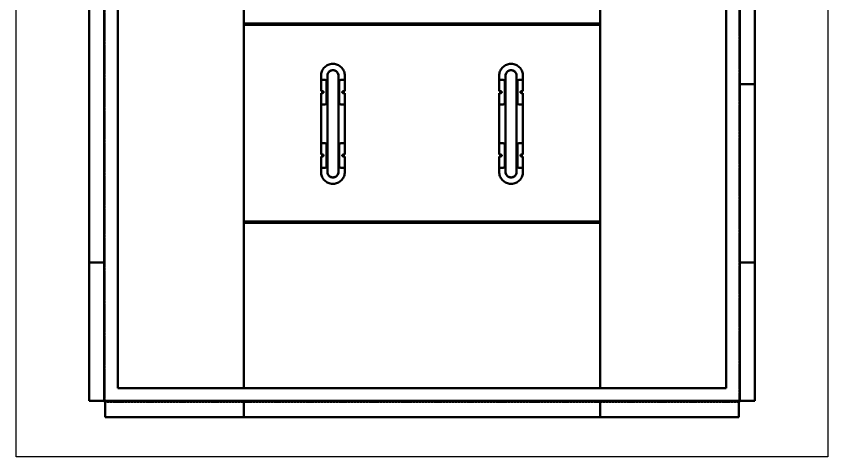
# Model space of a CAD drawing. Header units: millimetres. Extents: x -2854 to 202754, y -48725 to 27067.
# Drawn here: x 174804 to 176854, y -43034 to -41921 of the extents above; entities that cross this region are included whole.
import ezdxf

# ---------------------------------------------------------------- set-up
doc = ezdxf.new("R2010")
doc.units = ezdxf.units.MM
doc.linetypes.add('AM_ISO02W050', pattern=[7.5, 6, -1.5])
doc.layers.add('AM_0', color=7, linetype='Continuous', lineweight=50)
doc.layers.add('LDCar-AM_3', color=6, linetype='AM_ISO02W050', lineweight=25)
doc.layers.add('AM_VIEWS', color=1, linetype='Continuous', lineweight=25, plot=False)

# ---------------------------------------------------------------- blocks, each defined once
blk = doc.blocks.new('LD_20260610085845_00000395')
at = {"layer": 'LDCar-AM_3'}
for p, q in [((-450, 765.5), (-471.5, 765.5)), ((-471.5, 765.5), (-471.5, 762.5)), ((-471.5, 762.5), (-453, 762.5)), ((-453, 762.5), (-453, 703)), ((451.5, 766.5), (-451.5, 766.5)), ((-451.5, 766.5), (-451.5, 701.5)), ((-450, 700), (-450, 765.5)), ((471.5, 765.5), (450, 765.5)), ((450, 765.5), (450, 700)), ((451.5, 701.5), (451.5, 766.5)), ((453, 762.5), (471.5, 762.5)), ((453, 703), (453, 762.5)), ((471.5, 762.5), (471.5, 765.5)), ((-800, 703), (-803, 703)), ((-803, 703), (-803, -703)), ((-451.5, 701.5), (-801.5, 701.5)), ((-801.5, 701.5), (-801.5, -701.5)), ((-800, -700), (-800, 703)), ((-800, 703), (-800, 700)), ((-453, 703), (-800, 703)), ((-800, 700), (-450, 700)), ((450, 700), (800, 700)), ((801.5, 701.5), (451.5, 701.5)), ((803, 703), (453, 703)), ((800, 700), (800, -700)), ((801.5, -701.5), (801.5, 701.5)), ((803, -703), (803, 703)), ((-803, -703), (803, -703)), ((-801.5, -701.5), (801.5, -701.5)), ((800, -700), (-800, -700))]:
    blk.add_line(p, q, dxfattribs=at)
blk = doc.blocks.new('LD_20260610085845_00000398')
at = {"layer": 'AM_0'}
for p, q in [((32, -25), (32, -1368)), ((350, -25), (32, -25)), ((350, -1368), (350, -25)), ((350, -25), (350, -446.5)), ((1250, -25), (350, -25)), ((1250, -25), (1250, -1368)), ((1568, -25), (1250, -25)), ((1250, -446.5), (1250, -25)), ((1568, -1368), (1568, -25)), ((350, -446.5), (1250, -446.5)), ((350, -946.5), (350, -1368)), ((1250, -946.5), (350, -946.5)), ((1250, -1368), (1250, -946.5)), ((32, -1368), (350, -1368)), ((350, -1368), (1250, -1368)), ((1250, -1368), (1568, -1368))]:
    blk.add_line(p, q, dxfattribs=at)
blk = doc.blocks.new('LD_20260610085845_0000039A')
at = {"layer": 'AM_0'}
for p, q in [((-450, 250), (-450, -250)), ((450, 250), (-450, 250)), ((450, -250), (450, 250)), ((-450, -250), (450, -250))]:
    blk.add_line(p, q, dxfattribs=at)
blk = doc.blocks.new('LD_20260610085845_0000039B')
at = {"layer": 'AM_0'}
for p, q in [((-18.7, 145), (-20.7, 143.2)), ((-16.5, 146.5), (-18.7, 145)), ((-14.2, 147.9), (-16.5, 146.5)), ((-11.8, 149.1), (-14.2, 147.9)), ((-9.3, 150), (-11.8, 149.1)), ((-6.7, 150.7), (-9.3, 150)), ((-4, 151.2), (-6.7, 150.7)), ((-1.3, 151.5), (-4, 151.2)), ((1.3, 151.5), (-1.3, 151.5)), ((4, 151.2), (1.3, 151.5)), ((6.7, 150.7), (4, 151.2)), ((9.3, 150), (6.7, 150.7)), ((11.8, 149.1), (9.3, 150)), ((14.2, 147.9), (11.8, 149.1)), ((16.5, 146.5), (14.2, 147.9)), ((18.7, 145), (16.5, 146.5)), ((20.7, 143.2), (18.7, 145)), ((-29.9, 124.2), (-30, 121.5)), ((-29.5, 126.9), (-29.9, 124.2)), ((-28.9, 129.5), (-29.5, 126.9)), ((-28.1, 132), (-28.9, 129.5)), ((-27, 134.5), (-28.1, 132)), ((-25.8, 136.9), (-27, 134.5)), ((-24.3, 139.1), (-25.8, 136.9)), ((-22.6, 141.2), (-24.3, 139.1)), ((-20.7, 143.2), (-22.6, 141.2)), ((-13.9, 123), (-14, 121.5)), ((-13.9, 123), (-13.7, 124.5)), ((-13.3, 126), (-13.7, 124.5)), ((-13.7, 123), (-13.5, 124.5)), ((-13.5, 124.5), (-13.1, 125.9)), ((-13.3, 126), (-12.7, 127.4)), ((-13.1, 125.9), (-12.5, 127.3)), ((-12, 128.7), (-12.7, 127.4)), ((-12.5, 127.3), (-11.8, 128.6)), ((-12, 128.7), (-11.1, 130)), ((-11.8, 128.6), (-11, 129.9)), ((-10.2, 131.1), (-11.1, 130)), ((-11, 129.9), (-10, 131)), ((-10.2, 131.1), (-9.1, 132.2)), ((-10.2, 131.1), (-10.1, 131.1)), ((-10.1, 131.1), (-10.1, 131.1)), ((-10.1, 131.1), (-10.1, 131)), ((-10.1, 131), (-10, 131)), ((-10, 131), (-8.9, 132)), ((-7.9, 133.1), (-9.1, 132.2)), ((-8.9, 132), (-7.8, 132.9)), ((-7.9, 133.1), (-6.6, 133.9)), ((-7.8, 132.9), (-6.5, 133.7)), ((-5.2, 134.5), (-6.6, 133.9)), ((-6.5, 133.7), (-5.1, 134.3)), ((-3.7, 135), (-5.2, 134.5)), ((-5.1, 134.3), (-3.7, 134.8)), ((-3.7, 135), (-2.3, 135.3)), ((-2.2, 135.1), (-3.7, 134.8)), ((-0.8, 135.5), (-2.3, 135.3)), ((-0.7, 135.3), (-2.2, 135.1)), ((0.8, 135.5), (-0.8, 135.5)), ((0.7, 135.3), (-0.7, 135.3)), ((2.2, 135.1), (0.7, 135.3)), ((0.8, 135.5), (2.3, 135.3)), ((3.7, 134.8), (2.2, 135.1)), ((3.7, 135), (2.3, 135.3)), ((3.7, 135), (5.2, 134.5)), ((5.1, 134.3), (3.7, 134.8)), ((6.5, 133.7), (5.1, 134.3)), ((6.6, 133.9), (5.2, 134.5)), ((7.8, 132.9), (6.5, 133.7)), ((6.6, 133.9), (7.9, 133.1)), ((8.9, 132), (7.8, 132.9)), ((9.1, 132.2), (7.9, 133.1)), ((10, 131), (8.9, 132)), ((9.1, 132.2), (10.2, 131.1)), ((11, 129.9), (10, 131)), ((10, 131), (10.1, 131)), ((10.2, 131.1), (10.1, 131.1)), ((10.1, 131.1), (10.1, 131.1)), ((10.1, 131), (10.1, 131.1)), ((11.1, 130), (10.2, 131.1)), ((11.8, 128.6), (11, 129.9)), ((11.1, 130), (12, 128.7)), ((12.5, 127.3), (11.8, 128.6)), ((12.7, 127.4), (12, 128.7)), ((13.1, 125.9), (12.5, 127.3)), ((12.7, 127.4), (13.3, 126)), ((13.5, 124.5), (13.1, 125.9)), ((13.7, 124.5), (13.3, 126)), ((13.7, 123), (13.5, 124.5)), ((13.7, 124.5), (13.9, 123)), ((14, 121.5), (13.9, 123)), ((22.6, 141.2), (20.7, 143.2)), ((24.3, 139.1), (22.6, 141.2)), ((25.8, 136.9), (24.3, 139.1)), ((27, 134.5), (25.8, 136.9)), ((28.1, 132), (27, 134.5)), ((28.9, 129.5), (28.1, 132)), ((29.5, 126.9), (28.9, 129.5)), ((29.9, 124.2), (29.5, 126.9)), ((30, 121.5), (29.9, 124.2)), ((-30, 121.5), (-30, 113)), ((-30, 113), (-30, 112.6)), ((-30, 112.6), (-30, 82.8)), ((-30, 112.6), (-29.9, 112.3)), ((-29.9, 112.3), (-29.7, 112)), ((-29.7, 112), (-29.5, 111.7)), ((-29.5, 111.7), (-29.3, 111.5)), ((-29.3, 111.5), (-29, 111.3)), ((-29, 111.3), (-28.7, 111.1)), ((-28.7, 111.1), (-28.4, 111)), ((-28.4, 111), (-28, 111)), ((-28, 111), (-20, 111)), ((-20, 111), (-19.4, 111)), ((-19.4, 111), (-18.9, 110.8)), ((-18.9, 110.8), (-18.3, 110.6)), ((-18.3, 110.6), (-17.8, 110.4)), ((-17.8, 110.4), (-17.4, 110)), ((-17.4, 110), (-17, 109.6)), ((-17, 109.6), (-16.6, 109.2)), ((-16.6, 109.2), (-16.4, 108.7)), ((-16.4, 108.7), (-16.2, 108.1)), ((-16.2, 108.1), (-16, 107.6)), ((-16, 107.6), (-16, 107)), ((-16, 107), (-16, 53)), ((-14, 121.5), (-14, -121.5)), ((-13.8, 121.5), (-13.7, 123)), ((-13.8, 121.5), (-13.8, -121.5)), ((13.8, 121.5), (13.7, 123)), ((13.8, 121.5), (13.8, -121.5)), ((14, -121.5), (14, 121.5)), ((16, 107.6), (16.2, 108.1)), ((16, 107), (16, 107.6)), ((16, 53), (16, 107)), ((16.2, 108.1), (16.4, 108.7)), ((16.4, 108.7), (16.6, 109.2)), ((16.6, 109.2), (17, 109.6)), ((17, 109.6), (17.4, 110)), ((17.4, 110), (17.8, 110.4)), ((17.8, 110.4), (18.3, 110.6)), ((18.3, 110.6), (18.9, 110.8)), ((18.9, 110.8), (19.4, 111)), ((19.4, 111), (20, 111)), ((20, 111), (28, 111)), ((28, 111), (28.4, 111)), ((28.4, 111), (28.7, 111.1)), ((28.7, 111.1), (29, 111.3)), ((29, 111.3), (29.3, 111.5)), ((29.3, 111.5), (29.5, 111.7)), ((29.5, 111.7), (29.7, 112)), ((29.7, 112), (29.9, 112.3)), ((29.9, 112.3), (30, 112.6)), ((30, 113), (30, 121.5)), ((30, 112.6), (30, 113)), ((30, 82.8), (30, 112.6)), ((-30, 82.8), (-29.9, 82.7)), ((-29.9, 82.7), (-29.9, 82.6)), ((-29.9, 82.6), (-29.8, 82.5)), ((-29.8, 82.5), (-29.8, 82.4)), ((-29.8, 82.4), (-29.7, 82.4)), ((-29.7, 82.4), (-29.6, 82.3)), ((-29.6, 82.3), (-29.4, 82.3)), ((-29.4, 82.3), (-26, 82.3)), ((-26, 82.3), (-25.8, 82.3)), ((-25.8, 82.3), (-25.6, 82.3)), ((-25.6, 82.3), (-25.4, 82.2)), ((-25.4, 82.2), (-25.2, 82.2)), ((-25.2, 82.2), (-25, 82.1)), ((-25, 82.1), (-24.9, 82)), ((-24.9, 82), (-24.7, 81.9)), ((24.7, 81.9), (24.9, 82)), ((24.9, 82), (25, 82.1)), ((25, 82.1), (25.2, 82.2)), ((25.2, 82.2), (25.4, 82.2)), ((25.4, 82.2), (25.6, 82.3)), ((25.6, 82.3), (25.8, 82.3)), ((25.8, 82.3), (26, 82.3)), ((26, 82.3), (29.4, 82.3)), ((29.4, 82.3), (29.6, 82.3)), ((29.6, 82.3), (29.7, 82.4)), ((29.7, 82.4), (29.8, 82.4)), ((29.8, 82.5), (29.9, 82.6)), ((29.8, 82.4), (29.8, 82.5)), ((29.9, 82.7), (30, 82.8)), ((29.9, 82.6), (29.9, 82.7)), ((-29.9, 77.3), (-30, 77.2)), ((-30, 77.2), (-30, 47.4)), ((-29.8, 77.5), (-29.9, 77.4)), ((-29.9, 77.4), (-29.9, 77.3)), ((-29.8, 77.6), (-29.8, 77.5)), ((-29.7, 77.6), (-29.8, 77.6)), ((-29.6, 77.7), (-29.7, 77.6)), ((-29.4, 77.7), (-29.6, 77.7)), ((-26, 77.7), (-29.4, 77.7)), ((-25.8, 77.7), (-26, 77.7)), ((-25.6, 77.7), (-25.8, 77.7)), ((-25.4, 77.8), (-25.6, 77.7)), ((-25.2, 77.8), (-25.4, 77.8)), ((-25, 77.9), (-25.2, 77.8)), ((-24.9, 78), (-25, 77.9)), ((-24.7, 78.1), (-24.9, 78)), ((-24.7, 81.9), (-24.5, 81.8)), ((-24.5, 78.2), (-24.7, 78.1)), ((-24.5, 81.8), (-24.4, 81.7)), ((-24.4, 78.3), (-24.5, 78.2)), ((-24.4, 81.7), (-24.3, 81.6)), ((-24.3, 78.4), (-24.4, 78.3)), ((-24.3, 81.6), (-24.1, 81.4)), ((-24.1, 78.6), (-24.3, 78.4)), ((-24.1, 81.4), (-24, 81.3)), ((-24, 78.7), (-24.1, 78.6)), ((-24, 81.3), (-23.9, 81.1)), ((-23.9, 78.9), (-24, 78.7)), ((-23.9, 81.1), (-23.8, 80.9)), ((-23.8, 79.1), (-23.9, 78.9)), ((-23.8, 80.9), (-23.8, 80.7)), ((-23.8, 80.7), (-23.7, 80.6)), ((-23.7, 79.4), (-23.8, 79.3)), ((-23.8, 79.3), (-23.8, 79.1)), ((-23.7, 80.6), (-23.7, 80.4)), ((-23.7, 80.4), (-23.7, 80.2)), ((-23.7, 80.2), (-23.7, 80)), ((-23.7, 80), (-23.7, 79.8)), ((-23.7, 79.8), (-23.7, 79.6)), ((-23.7, 79.6), (-23.7, 79.4)), ((23.7, 80.6), (23.8, 80.7)), ((23.7, 80.4), (23.7, 80.6)), ((23.7, 80.2), (23.7, 80.4)), ((23.7, 80), (23.7, 80.2)), ((23.7, 79.8), (23.7, 80)), ((23.7, 79.6), (23.7, 79.8)), ((23.7, 79.4), (23.7, 79.6)), ((23.8, 79.3), (23.7, 79.4)), ((23.8, 80.9), (23.9, 81.1)), ((23.8, 80.7), (23.8, 80.9)), ((23.8, 79.1), (23.8, 79.3)), ((23.9, 78.9), (23.8, 79.1)), ((23.9, 81.1), (24, 81.3)), ((24, 78.7), (23.9, 78.9)), ((24, 81.3), (24.1, 81.4)), ((24.1, 78.6), (24, 78.7)), ((24.1, 81.4), (24.3, 81.6)), ((24.3, 78.4), (24.1, 78.6)), ((24.3, 81.6), (24.4, 81.7)), ((24.4, 78.3), (24.3, 78.4)), ((24.4, 81.7), (24.5, 81.8)), ((24.5, 78.2), (24.4, 78.3)), ((24.5, 81.8), (24.7, 81.9)), ((24.7, 78.1), (24.5, 78.2)), ((24.9, 78), (24.7, 78.1)), ((25, 77.9), (24.9, 78)), ((25.2, 77.8), (25, 77.9)), ((25.4, 77.8), (25.2, 77.8)), ((25.6, 77.7), (25.4, 77.8)), ((25.8, 77.7), (25.6, 77.7)), ((26, 77.7), (25.8, 77.7)), ((29.4, 77.7), (26, 77.7)), ((29.6, 77.7), (29.4, 77.7)), ((29.7, 77.6), (29.6, 77.7)), ((29.8, 77.6), (29.7, 77.6)), ((29.8, 77.5), (29.8, 77.6)), ((29.9, 77.4), (29.8, 77.5)), ((29.9, 77.3), (29.9, 77.4)), ((30, 77.2), (29.9, 77.3)), ((30, 47.4), (30, 77.2)), ((-29.9, 47.7), (-30, 47.4)), ((-30, 47.4), (-30, 47)), ((-30, 47), (-30, -47)), ((-29.7, 48), (-29.9, 47.7)), ((-29.5, 48.3), (-29.7, 48)), ((-29.3, 48.5), (-29.5, 48.3)), ((-29, 48.7), (-29.3, 48.5)), ((-28.7, 48.9), (-29, 48.7)), ((-28.4, 49), (-28.7, 48.9)), ((-28, 49), (-28.4, 49)), ((-20, 49), (-28, 49)), ((-19.4, 49), (-20, 49)), ((-18.9, 49.2), (-19.4, 49)), ((-18.3, 49.4), (-18.9, 49.2)), ((-17.8, 49.6), (-18.3, 49.4)), ((-17.4, 50), (-17.8, 49.6)), ((-17, 50.4), (-17.4, 50)), ((-16.6, 50.8), (-17, 50.4)), ((-16.4, 51.3), (-16.6, 50.8)), ((-16.2, 51.9), (-16.4, 51.3)), ((-16, 52.4), (-16.2, 51.9)), ((-16, 53), (-16, 52.4)), ((16, 52.4), (16, 53)), ((16.2, 51.9), (16, 52.4)), ((16.4, 51.3), (16.2, 51.9)), ((16.6, 50.8), (16.4, 51.3)), ((17, 50.4), (16.6, 50.8)), ((17.4, 50), (17, 50.4)), ((17.8, 49.6), (17.4, 50)), ((18.3, 49.4), (17.8, 49.6)), ((18.9, 49.2), (18.3, 49.4)), ((19.4, 49), (18.9, 49.2)), ((20, 49), (19.4, 49)), ((28, 49), (20, 49)), ((28.4, 49), (28, 49)), ((28.7, 48.9), (28.4, 49)), ((29, 48.7), (28.7, 48.9)), ((29.3, 48.5), (29, 48.7)), ((29.5, 48.3), (29.3, 48.5)), ((29.7, 48), (29.5, 48.3)), ((29.9, 47.7), (29.7, 48)), ((30, 47.4), (29.9, 47.7)), ((30, 47), (30, 47.4)), ((30, -47), (30, 47)), ((-30, -47), (-30, -47.4)), ((-30, -47.4), (-30, -77.2)), ((-30, -47.4), (-29.9, -47.7)), ((-29.9, -47.7), (-29.7, -48)), ((-29.7, -48), (-29.5, -48.3)), ((-29.5, -48.3), (-29.3, -48.5)), ((-29.3, -48.5), (-29, -48.7)), ((-29, -48.7), (-28.7, -48.9)), ((-28.7, -48.9), (-28.4, -49)), ((-28.4, -49), (-28, -49)), ((-28, -49), (-20, -49)), ((-20, -49), (-19.4, -49)), ((-19.4, -49), (-18.9, -49.2)), ((-18.9, -49.2), (-18.3, -49.4)), ((-18.3, -49.4), (-17.8, -49.6)), ((-17.8, -49.6), (-17.4, -50)), ((-17.4, -50), (-17, -50.4)), ((-17, -50.4), (-16.6, -50.8)), ((-16.6, -50.8), (-16.4, -51.3)), ((-16.4, -51.3), (-16.2, -51.9)), ((-16.2, -51.9), (-16, -52.4)), ((-16, -52.4), (-16, -53)), ((-16, -53), (-16, -107)), ((16, -52.4), (16.2, -51.9)), ((16, -53), (16, -52.4)), ((16, -107), (16, -53)), ((16.2, -51.9), (16.4, -51.3)), ((16.4, -51.3), (16.6, -50.8)), ((16.6, -50.8), (17, -50.4)), ((17, -50.4), (17.4, -50)), ((17.4, -50), (17.8, -49.6)), ((17.8, -49.6), (18.3, -49.4)), ((18.3, -49.4), (18.9, -49.2)), ((18.9, -49.2), (19.4, -49)), ((19.4, -49), (20, -49)), ((20, -49), (28, -49)), ((28, -49), (28.4, -49)), ((28.4, -49), (28.7, -48.9)), ((28.7, -48.9), (29, -48.7)), ((29, -48.7), (29.3, -48.5)), ((29.3, -48.5), (29.5, -48.3)), ((29.5, -48.3), (29.7, -48)), ((29.7, -48), (29.9, -47.7)), ((29.9, -47.7), (30, -47.4)), ((30, -47.4), (30, -47)), ((30, -77.2), (30, -47.4)), ((-30, -77.2), (-29.9, -77.3)), ((-29.9, -77.3), (-29.9, -77.4)), ((-29.9, -77.4), (-29.8, -77.5)), ((-29.8, -77.5), (-29.8, -77.6)), ((-29.8, -77.6), (-29.7, -77.6)), ((-29.7, -77.6), (-29.6, -77.7)), ((-29.6, -77.7), (-29.4, -77.7)), ((-29.4, -77.7), (-26, -77.7)), ((-26, -77.7), (-25.8, -77.7)), ((-25.8, -77.7), (-25.6, -77.7)), ((-25.6, -77.7), (-25.4, -77.8)), ((-25.4, -77.8), (-25.2, -77.8)), ((-25.2, -77.8), (-25, -77.9)), ((-25, -77.9), (-24.9, -78)), ((-24.9, -78), (-24.7, -78.1)), ((-24.7, -81.9), (-24.9, -82)), ((-24.7, -78.1), (-24.5, -78.2)), ((-24.5, -81.8), (-24.7, -81.9)), ((-24.5, -78.2), (-24.4, -78.3)), ((-24.4, -81.7), (-24.5, -81.8)), ((-24.4, -78.3), (-24.3, -78.4)), ((-24.3, -81.6), (-24.4, -81.7)), ((-24.3, -78.4), (-24.1, -78.6)), ((-24.1, -81.4), (-24.3, -81.6)), ((-24.1, -78.6), (-24, -78.7)), ((-24, -81.3), (-24.1, -81.4)), ((-24, -78.7), (-23.9, -78.9)), ((-23.9, -81.1), (-24, -81.3)), ((-23.9, -78.9), (-23.8, -79.1)), ((-23.8, -80.9), (-23.9, -81.1)), ((-23.8, -79.1), (-23.8, -79.3)), ((-23.8, -79.3), (-23.7, -79.4)), ((-23.7, -80.6), (-23.8, -80.7)), ((-23.8, -80.7), (-23.8, -80.9)), ((-23.7, -79.4), (-23.7, -79.6)), ((-23.7, -79.6), (-23.7, -79.8)), ((-23.7, -79.8), (-23.7, -80)), ((-23.7, -80), (-23.7, -80.2)), ((-23.7, -80.2), (-23.7, -80.4)), ((-23.7, -80.4), (-23.7, -80.6)), ((23.7, -79.4), (23.8, -79.3)), ((23.7, -79.6), (23.7, -79.4)), ((23.7, -79.8), (23.7, -79.6)), ((23.7, -80), (23.7, -79.8)), ((23.7, -80.2), (23.7, -80)), ((23.7, -80.4), (23.7, -80.2)), ((23.7, -80.6), (23.7, -80.4)), ((23.8, -80.7), (23.7, -80.6)), ((23.8, -79.1), (23.9, -78.9)), ((23.8, -79.3), (23.8, -79.1)), ((23.8, -80.9), (23.8, -80.7)), ((23.9, -81.1), (23.8, -80.9)), ((23.9, -78.9), (24, -78.7)), ((24, -81.3), (23.9, -81.1)), ((24, -78.7), (24.1, -78.6)), ((24.1, -81.4), (24, -81.3)), ((24.1, -78.6), (24.3, -78.4)), ((24.3, -81.6), (24.1, -81.4)), ((24.3, -78.4), (24.4, -78.3)), ((24.4, -81.7), (24.3, -81.6)), ((24.4, -78.3), (24.5, -78.2)), ((24.5, -81.8), (24.4, -81.7)), ((24.5, -78.2), (24.7, -78.1)), ((24.7, -81.9), (24.5, -81.8)), ((24.7, -78.1), (24.9, -78)), ((24.9, -82), (24.7, -81.9)), ((24.9, -78), (25, -77.9)), ((25, -77.9), (25.2, -77.8)), ((25.2, -77.8), (25.4, -77.8)), ((25.4, -77.8), (25.6, -77.7)), ((25.6, -77.7), (25.8, -77.7)), ((25.8, -77.7), (26, -77.7)), ((26, -77.7), (29.4, -77.7)), ((29.4, -77.7), (29.6, -77.7)), ((29.6, -77.7), (29.7, -77.6)), ((29.7, -77.6), (29.8, -77.6)), ((29.8, -77.5), (29.9, -77.4)), ((29.8, -77.6), (29.8, -77.5)), ((29.9, -77.3), (30, -77.2)), ((29.9, -77.4), (29.9, -77.3)), ((-29.9, -82.7), (-30, -82.8)), ((-30, -82.8), (-30, -112.6)), ((-29.8, -82.5), (-29.9, -82.6)), ((-29.9, -82.6), (-29.9, -82.7)), ((-29.8, -82.4), (-29.8, -82.5)), ((-29.7, -82.4), (-29.8, -82.4)), ((-29.6, -82.3), (-29.7, -82.4)), ((-29.4, -82.3), (-29.6, -82.3)), ((-26, -82.3), (-29.4, -82.3)), ((-25.8, -82.3), (-26, -82.3)), ((-25.6, -82.3), (-25.8, -82.3)), ((-25.4, -82.2), (-25.6, -82.3)), ((-25.2, -82.2), (-25.4, -82.2)), ((-25, -82.1), (-25.2, -82.2)), ((-24.9, -82), (-25, -82.1)), ((25, -82.1), (24.9, -82)), ((25.2, -82.2), (25, -82.1)), ((25.4, -82.2), (25.2, -82.2)), ((25.6, -82.3), (25.4, -82.2)), ((25.8, -82.3), (25.6, -82.3)), ((26, -82.3), (25.8, -82.3)), ((29.4, -82.3), (26, -82.3)), ((29.6, -82.3), (29.4, -82.3)), ((29.7, -82.4), (29.6, -82.3)), ((29.8, -82.4), (29.7, -82.4)), ((29.8, -82.5), (29.8, -82.4)), ((29.9, -82.6), (29.8, -82.5)), ((29.9, -82.7), (29.9, -82.6)), ((30, -82.8), (29.9, -82.7)), ((30, -112.6), (30, -82.8)), ((-29.9, -112.3), (-30, -112.6)), ((-30, -112.6), (-30, -113)), ((-30, -113), (-30, -121.5)), ((-30, -121.5), (-29.9, -124.2)), ((-29.7, -112), (-29.9, -112.3)), ((-29.5, -111.7), (-29.7, -112)), ((-29.3, -111.5), (-29.5, -111.7)), ((-29, -111.3), (-29.3, -111.5)), ((-28.7, -111.1), (-29, -111.3)), ((-28.4, -111), (-28.7, -111.1)), ((-28, -111), (-28.4, -111)), ((-20, -111), (-28, -111)), ((-19.4, -111), (-20, -111)), ((-18.9, -110.8), (-19.4, -111)), ((-18.3, -110.6), (-18.9, -110.8)), ((-17.8, -110.4), (-18.3, -110.6)), ((-17.4, -110), (-17.8, -110.4)), ((-17, -109.6), (-17.4, -110)), ((-16.6, -109.2), (-17, -109.6)), ((-16.4, -108.7), (-16.6, -109.2)), ((-16.2, -108.1), (-16.4, -108.7)), ((-16, -107.6), (-16.2, -108.1)), ((-16, -107), (-16, -107.6)), ((-14, -121.5), (-13.9, -123)), ((-13.7, -123), (-13.8, -121.5)), ((-13.7, -123), (-13.5, -124.5)), ((13.7, -123), (13.5, -124.5)), ((13.7, -123), (13.8, -121.5)), ((13.9, -123), (14, -121.5)), ((16, -107.6), (16, -107)), ((16.2, -108.1), (16, -107.6)), ((16.4, -108.7), (16.2, -108.1)), ((16.6, -109.2), (16.4, -108.7)), ((17, -109.6), (16.6, -109.2)), ((17.4, -110), (17, -109.6)), ((17.8, -110.4), (17.4, -110)), ((18.3, -110.6), (17.8, -110.4)), ((18.9, -110.8), (18.3, -110.6)), ((19.4, -111), (18.9, -110.8)), ((20, -111), (19.4, -111)), ((28, -111), (20, -111)), ((28.4, -111), (28, -111)), ((28.7, -111.1), (28.4, -111)), ((29, -111.3), (28.7, -111.1)), ((29.3, -111.5), (29, -111.3)), ((29.5, -111.7), (29.3, -111.5)), ((29.7, -112), (29.5, -111.7)), ((29.9, -112.3), (29.7, -112)), ((30, -112.6), (29.9, -112.3)), ((29.9, -124.2), (30, -121.5)), ((30, -113), (30, -112.6)), ((30, -121.5), (30, -113)), ((-29.9, -124.2), (-29.5, -126.9)), ((-29.5, -126.9), (-28.9, -129.5)), ((-28.9, -129.5), (-28.1, -132)), ((-28.1, -132), (-27, -134.5)), ((-27, -134.5), (-25.8, -136.9)), ((-25.8, -136.9), (-24.3, -139.1)), ((-24.3, -139.1), (-22.6, -141.2)), ((-22.6, -141.2), (-20.7, -143.2)), ((-20.7, -143.2), (-18.7, -145)), ((-13.7, -124.5), (-13.9, -123)), ((-13.7, -124.5), (-13.3, -126)), ((-13.5, -124.5), (-13.1, -125.9)), ((-12.7, -127.4), (-13.3, -126)), ((-13.1, -125.9), (-12.5, -127.3)), ((-12.7, -127.4), (-12, -128.7)), ((-12.5, -127.3), (-11.8, -128.6)), ((-11.1, -130), (-12, -128.7)), ((-11.8, -128.6), (-11, -129.9)), ((-11.1, -130), (-10.2, -131.1)), ((-11, -129.9), (-10, -131)), ((-9.1, -132.2), (-10.2, -131.1)), ((-10.2, -131.1), (-10.1, -131.1)), ((-10, -131), (-10.1, -131)), ((-10.1, -131), (-10.1, -131.1)), ((-10.1, -131.1), (-10.1, -131.1)), ((-10, -131), (-8.9, -132)), ((-9.1, -132.2), (-7.9, -133.1)), ((-8.9, -132), (-7.8, -132.9)), ((-6.6, -133.9), (-7.9, -133.1)), ((-7.8, -132.9), (-6.5, -133.7)), ((-6.6, -133.9), (-5.2, -134.5)), ((-6.5, -133.7), (-5.1, -134.3)), ((-3.7, -135), (-5.2, -134.5)), ((-5.1, -134.3), (-3.7, -134.8)), ((-3.7, -134.8), (-2.2, -135.1)), ((-3.7, -135), (-2.3, -135.3)), ((-0.8, -135.5), (-2.3, -135.3)), ((-2.2, -135.1), (-0.7, -135.3)), ((-0.8, -135.5), (0.8, -135.5)), ((-0.7, -135.3), (0.7, -135.3)), ((0.7, -135.3), (2.2, -135.1)), ((0.8, -135.5), (2.3, -135.3)), ((2.2, -135.1), (3.7, -134.8)), ((3.7, -135), (2.3, -135.3)), ((5.1, -134.3), (3.7, -134.8)), ((3.7, -135), (5.2, -134.5)), ((6.5, -133.7), (5.1, -134.3)), ((5.2, -134.5), (6.6, -133.9)), ((7.8, -132.9), (6.5, -133.7)), ((7.9, -133.1), (6.6, -133.9)), ((8.9, -132), (7.8, -132.9)), ((7.9, -133.1), (9.1, -132.2)), ((10, -131), (8.9, -132)), ((10.2, -131.1), (9.1, -132.2)), ((11, -129.9), (10, -131)), ((10.1, -131), (10, -131)), ((10.1, -131.1), (10.1, -131)), ((10.2, -131.1), (10.1, -131.1)), ((10.1, -131.1), (10.1, -131.1)), ((10.2, -131.1), (11.1, -130)), ((11.8, -128.6), (11, -129.9)), ((12, -128.7), (11.1, -130)), ((12.5, -127.3), (11.8, -128.6)), ((12, -128.7), (12.7, -127.4)), ((13.1, -125.9), (12.5, -127.3)), ((13.3, -126), (12.7, -127.4)), ((13.5, -124.5), (13.1, -125.9)), ((13.3, -126), (13.7, -124.5)), ((13.9, -123), (13.7, -124.5)), ((18.7, -145), (20.7, -143.2)), ((20.7, -143.2), (22.6, -141.2)), ((22.6, -141.2), (24.3, -139.1)), ((24.3, -139.1), (25.8, -136.9)), ((25.8, -136.9), (27, -134.5)), ((27, -134.5), (28.1, -132)), ((28.1, -132), (28.9, -129.5)), ((28.9, -129.5), (29.5, -126.9)), ((29.5, -126.9), (29.9, -124.2)), ((-18.7, -145), (-16.5, -146.5)), ((-16.5, -146.5), (-14.2, -147.9)), ((-14.2, -147.9), (-11.8, -149.1)), ((-11.8, -149.1), (-9.3, -150)), ((-9.3, -150), (-6.7, -150.7)), ((-6.7, -150.7), (-4, -151.2)), ((-4, -151.2), (-1.3, -151.5)), ((-1.3, -151.5), (1.3, -151.5)), ((1.3, -151.5), (4, -151.2)), ((4, -151.2), (6.7, -150.7)), ((6.7, -150.7), (9.3, -150)), ((9.3, -150), (11.8, -149.1)), ((11.8, -149.1), (14.2, -147.9)), ((14.2, -147.9), (16.5, -146.5)), ((16.5, -146.5), (18.7, -145))]:
    blk.add_line(p, q, dxfattribs=at)
blk = doc.blocks.new('LD_20260610085845_0000039C')
at = {"layer": 'AM_0'}
for p, q in [((-18.7, 145), (-20.7, 143.2)), ((-16.5, 146.5), (-18.7, 145)), ((-14.2, 147.9), (-16.5, 146.5)), ((-11.8, 149.1), (-14.2, 147.9)), ((-9.3, 150), (-11.8, 149.1)), ((-6.7, 150.7), (-9.3, 150)), ((-4, 151.2), (-6.7, 150.7)), ((-1.3, 151.5), (-4, 151.2)), ((1.3, 151.5), (-1.3, 151.5)), ((4, 151.2), (1.3, 151.5)), ((6.7, 150.7), (4, 151.2)), ((9.3, 150), (6.7, 150.7)), ((11.8, 149.1), (9.3, 150)), ((14.2, 147.9), (11.8, 149.1)), ((16.5, 146.5), (14.2, 147.9)), ((18.7, 145), (16.5, 146.5)), ((20.7, 143.2), (18.7, 145)), ((-29.9, 124.2), (-30, 121.5)), ((-29.5, 126.9), (-29.9, 124.2)), ((-28.9, 129.5), (-29.5, 126.9)), ((-28.1, 132), (-28.9, 129.5)), ((-27, 134.5), (-28.1, 132)), ((-25.8, 136.9), (-27, 134.5)), ((-24.3, 139.1), (-25.8, 136.9)), ((-22.6, 141.2), (-24.3, 139.1)), ((-20.7, 143.2), (-22.6, 141.2)), ((-13.9, 123), (-14, 121.5)), ((-13.9, 123), (-13.7, 124.5)), ((-13.3, 126), (-13.7, 124.5)), ((-13.7, 123), (-13.5, 124.5)), ((-13.5, 124.5), (-13.1, 125.9)), ((-13.3, 126), (-12.7, 127.4)), ((-13.1, 125.9), (-12.5, 127.3)), ((-12, 128.7), (-12.7, 127.4)), ((-12.5, 127.3), (-11.8, 128.6)), ((-12, 128.7), (-11.1, 130)), ((-11.8, 128.6), (-11, 129.9)), ((-10.2, 131.1), (-11.1, 130)), ((-11, 129.9), (-10, 131)), ((-10.2, 131.1), (-9.1, 132.2)), ((-10.2, 131.1), (-10.1, 131.1)), ((-10.1, 131.1), (-10.1, 131.1)), ((-10.1, 131.1), (-10.1, 131)), ((-10.1, 131), (-10, 131)), ((-10, 131), (-8.9, 132)), ((-7.9, 133.1), (-9.1, 132.2)), ((-8.9, 132), (-7.8, 132.9)), ((-7.9, 133.1), (-6.6, 133.9)), ((-7.8, 132.9), (-6.5, 133.7)), ((-5.2, 134.5), (-6.6, 133.9)), ((-6.5, 133.7), (-5.1, 134.3)), ((-3.7, 135), (-5.2, 134.5)), ((-5.1, 134.3), (-3.7, 134.8)), ((-3.7, 135), (-2.3, 135.3)), ((-2.2, 135.1), (-3.7, 134.8)), ((-0.8, 135.5), (-2.3, 135.3)), ((-0.7, 135.3), (-2.2, 135.1)), ((0.8, 135.5), (-0.8, 135.5)), ((0.7, 135.3), (-0.7, 135.3)), ((2.2, 135.1), (0.7, 135.3)), ((0.8, 135.5), (2.3, 135.3)), ((3.7, 134.8), (2.2, 135.1)), ((3.7, 135), (2.3, 135.3)), ((3.7, 135), (5.2, 134.5)), ((5.1, 134.3), (3.7, 134.8)), ((6.5, 133.7), (5.1, 134.3)), ((6.6, 133.9), (5.2, 134.5)), ((7.8, 132.9), (6.5, 133.7)), ((6.6, 133.9), (7.9, 133.1)), ((8.9, 132), (7.8, 132.9)), ((9.1, 132.2), (7.9, 133.1)), ((10, 131), (8.9, 132)), ((9.1, 132.2), (10.2, 131.1)), ((11, 129.9), (10, 131)), ((10, 131), (10.1, 131)), ((10.2, 131.1), (10.1, 131.1)), ((10.1, 131.1), (10.1, 131.1)), ((10.1, 131), (10.1, 131.1)), ((11.1, 130), (10.2, 131.1)), ((11.8, 128.6), (11, 129.9)), ((11.1, 130), (12, 128.7)), ((12.5, 127.3), (11.8, 128.6)), ((12.7, 127.4), (12, 128.7)), ((13.1, 125.9), (12.5, 127.3)), ((12.7, 127.4), (13.3, 126)), ((13.5, 124.5), (13.1, 125.9)), ((13.7, 124.5), (13.3, 126)), ((13.7, 123), (13.5, 124.5)), ((13.7, 124.5), (13.9, 123)), ((14, 121.5), (13.9, 123)), ((22.6, 141.2), (20.7, 143.2)), ((24.3, 139.1), (22.6, 141.2)), ((25.8, 136.9), (24.3, 139.1)), ((27, 134.5), (25.8, 136.9)), ((28.1, 132), (27, 134.5)), ((28.9, 129.5), (28.1, 132)), ((29.5, 126.9), (28.9, 129.5)), ((29.9, 124.2), (29.5, 126.9)), ((30, 121.5), (29.9, 124.2)), ((-30, 121.5), (-30, 113)), ((-30, 113), (-30, 112.6)), ((-30, 112.6), (-30, 82.8)), ((-30, 112.6), (-29.9, 112.3)), ((-29.9, 112.3), (-29.7, 112)), ((-29.7, 112), (-29.5, 111.7)), ((-29.5, 111.7), (-29.3, 111.5)), ((-29.3, 111.5), (-29, 111.3)), ((-29, 111.3), (-28.7, 111.1)), ((-28.7, 111.1), (-28.4, 111)), ((-28.4, 111), (-28, 111)), ((-28, 111), (-20, 111)), ((-20, 111), (-19.4, 111)), ((-19.4, 111), (-18.9, 110.8)), ((-18.9, 110.8), (-18.3, 110.6)), ((-18.3, 110.6), (-17.8, 110.4)), ((-17.8, 110.4), (-17.4, 110)), ((-17.4, 110), (-17, 109.6)), ((-17, 109.6), (-16.6, 109.2)), ((-16.6, 109.2), (-16.4, 108.7)), ((-16.4, 108.7), (-16.2, 108.1)), ((-16.2, 108.1), (-16, 107.6)), ((-16, 107.6), (-16, 107)), ((-16, 107), (-16, 53)), ((-14, 121.5), (-14, -121.5)), ((-13.8, 121.5), (-13.7, 123)), ((-13.8, 121.5), (-13.8, -121.5)), ((13.8, 121.5), (13.7, 123)), ((13.8, 121.5), (13.8, -121.5)), ((14, -121.5), (14, 121.5)), ((16, 107.6), (16.2, 108.1)), ((16, 107), (16, 107.6)), ((16, 53), (16, 107)), ((16.2, 108.1), (16.4, 108.7)), ((16.4, 108.7), (16.6, 109.2)), ((16.6, 109.2), (17, 109.6)), ((17, 109.6), (17.4, 110)), ((17.4, 110), (17.8, 110.4)), ((17.8, 110.4), (18.3, 110.6)), ((18.3, 110.6), (18.9, 110.8)), ((18.9, 110.8), (19.4, 111)), ((19.4, 111), (20, 111)), ((20, 111), (28, 111)), ((28, 111), (28.4, 111)), ((28.4, 111), (28.7, 111.1)), ((28.7, 111.1), (29, 111.3)), ((29, 111.3), (29.3, 111.5)), ((29.3, 111.5), (29.5, 111.7)), ((29.5, 111.7), (29.7, 112)), ((29.7, 112), (29.9, 112.3)), ((29.9, 112.3), (30, 112.6)), ((30, 113), (30, 121.5)), ((30, 112.6), (30, 113)), ((30, 82.8), (30, 112.6)), ((-30, 82.8), (-29.9, 82.7)), ((-29.9, 82.7), (-29.9, 82.6)), ((-29.9, 82.6), (-29.8, 82.5)), ((-29.8, 82.5), (-29.8, 82.4)), ((-29.8, 82.4), (-29.7, 82.4)), ((-29.7, 82.4), (-29.6, 82.3)), ((-29.6, 82.3), (-29.4, 82.3)), ((-29.4, 82.3), (-26, 82.3)), ((-26, 82.3), (-25.8, 82.3)), ((-25.8, 82.3), (-25.6, 82.3)), ((-25.6, 82.3), (-25.4, 82.2)), ((-25.4, 82.2), (-25.2, 82.2)), ((-25.2, 82.2), (-25, 82.1)), ((-25, 82.1), (-24.9, 82)), ((-24.9, 82), (-24.7, 81.9)), ((24.7, 81.9), (24.9, 82)), ((24.9, 82), (25, 82.1)), ((25, 82.1), (25.2, 82.2)), ((25.2, 82.2), (25.4, 82.2)), ((25.4, 82.2), (25.6, 82.3)), ((25.6, 82.3), (25.8, 82.3)), ((25.8, 82.3), (26, 82.3)), ((26, 82.3), (29.4, 82.3)), ((29.4, 82.3), (29.6, 82.3)), ((29.6, 82.3), (29.7, 82.4)), ((29.7, 82.4), (29.8, 82.4)), ((29.8, 82.5), (29.9, 82.6)), ((29.8, 82.4), (29.8, 82.5)), ((29.9, 82.7), (30, 82.8)), ((29.9, 82.6), (29.9, 82.7)), ((-29.9, 77.3), (-30, 77.2)), ((-30, 77.2), (-30, 47.4)), ((-29.8, 77.5), (-29.9, 77.4)), ((-29.9, 77.4), (-29.9, 77.3)), ((-29.8, 77.6), (-29.8, 77.5)), ((-29.7, 77.6), (-29.8, 77.6)), ((-29.6, 77.7), (-29.7, 77.6)), ((-29.4, 77.7), (-29.6, 77.7)), ((-26, 77.7), (-29.4, 77.7)), ((-25.8, 77.7), (-26, 77.7)), ((-25.6, 77.7), (-25.8, 77.7)), ((-25.4, 77.8), (-25.6, 77.7)), ((-25.2, 77.8), (-25.4, 77.8)), ((-25, 77.9), (-25.2, 77.8)), ((-24.9, 78), (-25, 77.9)), ((-24.7, 78.1), (-24.9, 78)), ((-24.7, 81.9), (-24.5, 81.8)), ((-24.5, 78.2), (-24.7, 78.1)), ((-24.5, 81.8), (-24.4, 81.7)), ((-24.4, 78.3), (-24.5, 78.2)), ((-24.4, 81.7), (-24.3, 81.6)), ((-24.3, 78.4), (-24.4, 78.3)), ((-24.3, 81.6), (-24.1, 81.4)), ((-24.1, 78.6), (-24.3, 78.4)), ((-24.1, 81.4), (-24, 81.3)), ((-24, 78.7), (-24.1, 78.6)), ((-24, 81.3), (-23.9, 81.1)), ((-23.9, 78.9), (-24, 78.7)), ((-23.9, 81.1), (-23.8, 80.9)), ((-23.8, 79.1), (-23.9, 78.9)), ((-23.8, 80.9), (-23.8, 80.7)), ((-23.8, 80.7), (-23.7, 80.6)), ((-23.7, 79.4), (-23.8, 79.3)), ((-23.8, 79.3), (-23.8, 79.1)), ((-23.7, 80.6), (-23.7, 80.4)), ((-23.7, 80.4), (-23.7, 80.2)), ((-23.7, 80.2), (-23.7, 80)), ((-23.7, 80), (-23.7, 79.8)), ((-23.7, 79.8), (-23.7, 79.6)), ((-23.7, 79.6), (-23.7, 79.4)), ((23.7, 80.6), (23.8, 80.7)), ((23.7, 80.4), (23.7, 80.6)), ((23.7, 80.2), (23.7, 80.4)), ((23.7, 80), (23.7, 80.2)), ((23.7, 79.8), (23.7, 80)), ((23.7, 79.6), (23.7, 79.8)), ((23.7, 79.4), (23.7, 79.6)), ((23.8, 79.3), (23.7, 79.4)), ((23.8, 80.9), (23.9, 81.1)), ((23.8, 80.7), (23.8, 80.9)), ((23.8, 79.1), (23.8, 79.3)), ((23.9, 78.9), (23.8, 79.1)), ((23.9, 81.1), (24, 81.3)), ((24, 78.7), (23.9, 78.9)), ((24, 81.3), (24.1, 81.4)), ((24.1, 78.6), (24, 78.7)), ((24.1, 81.4), (24.3, 81.6)), ((24.3, 78.4), (24.1, 78.6)), ((24.3, 81.6), (24.4, 81.7)), ((24.4, 78.3), (24.3, 78.4)), ((24.4, 81.7), (24.5, 81.8)), ((24.5, 78.2), (24.4, 78.3)), ((24.5, 81.8), (24.7, 81.9)), ((24.7, 78.1), (24.5, 78.2)), ((24.9, 78), (24.7, 78.1)), ((25, 77.9), (24.9, 78)), ((25.2, 77.8), (25, 77.9)), ((25.4, 77.8), (25.2, 77.8)), ((25.6, 77.7), (25.4, 77.8)), ((25.8, 77.7), (25.6, 77.7)), ((26, 77.7), (25.8, 77.7)), ((29.4, 77.7), (26, 77.7)), ((29.6, 77.7), (29.4, 77.7)), ((29.7, 77.6), (29.6, 77.7)), ((29.8, 77.6), (29.7, 77.6)), ((29.8, 77.5), (29.8, 77.6)), ((29.9, 77.4), (29.8, 77.5)), ((29.9, 77.3), (29.9, 77.4)), ((30, 77.2), (29.9, 77.3)), ((30, 47.4), (30, 77.2)), ((-29.9, 47.7), (-30, 47.4)), ((-30, 47.4), (-30, 47)), ((-30, 47), (-30, -47)), ((-29.7, 48), (-29.9, 47.7)), ((-29.5, 48.3), (-29.7, 48)), ((-29.3, 48.5), (-29.5, 48.3)), ((-29, 48.7), (-29.3, 48.5)), ((-28.7, 48.9), (-29, 48.7)), ((-28.4, 49), (-28.7, 48.9)), ((-28, 49), (-28.4, 49)), ((-20, 49), (-28, 49)), ((-19.4, 49), (-20, 49)), ((-18.9, 49.2), (-19.4, 49)), ((-18.3, 49.4), (-18.9, 49.2)), ((-17.8, 49.6), (-18.3, 49.4)), ((-17.4, 50), (-17.8, 49.6)), ((-17, 50.4), (-17.4, 50)), ((-16.6, 50.8), (-17, 50.4)), ((-16.4, 51.3), (-16.6, 50.8)), ((-16.2, 51.9), (-16.4, 51.3)), ((-16, 52.4), (-16.2, 51.9)), ((-16, 53), (-16, 52.4)), ((16, 52.4), (16, 53)), ((16.2, 51.9), (16, 52.4)), ((16.4, 51.3), (16.2, 51.9)), ((16.6, 50.8), (16.4, 51.3)), ((17, 50.4), (16.6, 50.8)), ((17.4, 50), (17, 50.4)), ((17.8, 49.6), (17.4, 50)), ((18.3, 49.4), (17.8, 49.6)), ((18.9, 49.2), (18.3, 49.4)), ((19.4, 49), (18.9, 49.2)), ((20, 49), (19.4, 49)), ((28, 49), (20, 49)), ((28.4, 49), (28, 49)), ((28.7, 48.9), (28.4, 49)), ((29, 48.7), (28.7, 48.9)), ((29.3, 48.5), (29, 48.7)), ((29.5, 48.3), (29.3, 48.5)), ((29.7, 48), (29.5, 48.3)), ((29.9, 47.7), (29.7, 48)), ((30, 47.4), (29.9, 47.7)), ((30, 47), (30, 47.4)), ((30, -47), (30, 47)), ((-30, -47), (-30, -47.4)), ((-30, -47.4), (-30, -77.2)), ((-30, -47.4), (-29.9, -47.7)), ((-29.9, -47.7), (-29.7, -48)), ((-29.7, -48), (-29.5, -48.3)), ((-29.5, -48.3), (-29.3, -48.5)), ((-29.3, -48.5), (-29, -48.7)), ((-29, -48.7), (-28.7, -48.9)), ((-28.7, -48.9), (-28.4, -49)), ((-28.4, -49), (-28, -49)), ((-28, -49), (-20, -49)), ((-20, -49), (-19.4, -49)), ((-19.4, -49), (-18.9, -49.2)), ((-18.9, -49.2), (-18.3, -49.4)), ((-18.3, -49.4), (-17.8, -49.6)), ((-17.8, -49.6), (-17.4, -50)), ((-17.4, -50), (-17, -50.4)), ((-17, -50.4), (-16.6, -50.8)), ((-16.6, -50.8), (-16.4, -51.3)), ((-16.4, -51.3), (-16.2, -51.9)), ((-16.2, -51.9), (-16, -52.4)), ((-16, -52.4), (-16, -53)), ((-16, -53), (-16, -107)), ((16, -52.4), (16.2, -51.9)), ((16, -53), (16, -52.4)), ((16, -107), (16, -53)), ((16.2, -51.9), (16.4, -51.3)), ((16.4, -51.3), (16.6, -50.8)), ((16.6, -50.8), (17, -50.4)), ((17, -50.4), (17.4, -50)), ((17.4, -50), (17.8, -49.6)), ((17.8, -49.6), (18.3, -49.4)), ((18.3, -49.4), (18.9, -49.2)), ((18.9, -49.2), (19.4, -49)), ((19.4, -49), (20, -49)), ((20, -49), (28, -49)), ((28, -49), (28.4, -49)), ((28.4, -49), (28.7, -48.9)), ((28.7, -48.9), (29, -48.7)), ((29, -48.7), (29.3, -48.5)), ((29.3, -48.5), (29.5, -48.3)), ((29.5, -48.3), (29.7, -48)), ((29.7, -48), (29.9, -47.7)), ((29.9, -47.7), (30, -47.4)), ((30, -47.4), (30, -47)), ((30, -77.2), (30, -47.4)), ((-30, -77.2), (-29.9, -77.3)), ((-29.9, -77.3), (-29.9, -77.4)), ((-29.9, -77.4), (-29.8, -77.5)), ((-29.8, -77.5), (-29.8, -77.6)), ((-29.8, -77.6), (-29.7, -77.6)), ((-29.7, -77.6), (-29.6, -77.7)), ((-29.6, -77.7), (-29.4, -77.7)), ((-29.4, -77.7), (-26, -77.7)), ((-26, -77.7), (-25.8, -77.7)), ((-25.8, -77.7), (-25.6, -77.7)), ((-25.6, -77.7), (-25.4, -77.8)), ((-25.4, -77.8), (-25.2, -77.8)), ((-25.2, -77.8), (-25, -77.9)), ((-25, -77.9), (-24.9, -78)), ((-24.9, -78), (-24.7, -78.1)), ((-24.7, -81.9), (-24.9, -82)), ((-24.7, -78.1), (-24.5, -78.2)), ((-24.5, -81.8), (-24.7, -81.9)), ((-24.5, -78.2), (-24.4, -78.3)), ((-24.4, -81.7), (-24.5, -81.8)), ((-24.4, -78.3), (-24.3, -78.4)), ((-24.3, -81.6), (-24.4, -81.7)), ((-24.3, -78.4), (-24.1, -78.6)), ((-24.1, -81.4), (-24.3, -81.6)), ((-24.1, -78.6), (-24, -78.7)), ((-24, -81.3), (-24.1, -81.4)), ((-24, -78.7), (-23.9, -78.9)), ((-23.9, -81.1), (-24, -81.3)), ((-23.9, -78.9), (-23.8, -79.1)), ((-23.8, -80.9), (-23.9, -81.1)), ((-23.8, -79.1), (-23.8, -79.3)), ((-23.8, -79.3), (-23.7, -79.4)), ((-23.7, -80.6), (-23.8, -80.7)), ((-23.8, -80.7), (-23.8, -80.9)), ((-23.7, -79.4), (-23.7, -79.6)), ((-23.7, -79.6), (-23.7, -79.8)), ((-23.7, -79.8), (-23.7, -80)), ((-23.7, -80), (-23.7, -80.2)), ((-23.7, -80.2), (-23.7, -80.4)), ((-23.7, -80.4), (-23.7, -80.6)), ((23.7, -79.4), (23.8, -79.3)), ((23.7, -79.6), (23.7, -79.4)), ((23.7, -79.8), (23.7, -79.6)), ((23.7, -80), (23.7, -79.8)), ((23.7, -80.2), (23.7, -80)), ((23.7, -80.4), (23.7, -80.2)), ((23.7, -80.6), (23.7, -80.4)), ((23.8, -80.7), (23.7, -80.6)), ((23.8, -79.1), (23.9, -78.9)), ((23.8, -79.3), (23.8, -79.1)), ((23.8, -80.9), (23.8, -80.7)), ((23.9, -81.1), (23.8, -80.9)), ((23.9, -78.9), (24, -78.7)), ((24, -81.3), (23.9, -81.1)), ((24, -78.7), (24.1, -78.6)), ((24.1, -81.4), (24, -81.3)), ((24.1, -78.6), (24.3, -78.4)), ((24.3, -81.6), (24.1, -81.4)), ((24.3, -78.4), (24.4, -78.3)), ((24.4, -81.7), (24.3, -81.6)), ((24.4, -78.3), (24.5, -78.2)), ((24.5, -81.8), (24.4, -81.7)), ((24.5, -78.2), (24.7, -78.1)), ((24.7, -81.9), (24.5, -81.8)), ((24.7, -78.1), (24.9, -78)), ((24.9, -82), (24.7, -81.9)), ((24.9, -78), (25, -77.9)), ((25, -77.9), (25.2, -77.8)), ((25.2, -77.8), (25.4, -77.8)), ((25.4, -77.8), (25.6, -77.7)), ((25.6, -77.7), (25.8, -77.7)), ((25.8, -77.7), (26, -77.7)), ((26, -77.7), (29.4, -77.7)), ((29.4, -77.7), (29.6, -77.7)), ((29.6, -77.7), (29.7, -77.6)), ((29.7, -77.6), (29.8, -77.6)), ((29.8, -77.5), (29.9, -77.4)), ((29.8, -77.6), (29.8, -77.5)), ((29.9, -77.3), (30, -77.2)), ((29.9, -77.4), (29.9, -77.3)), ((-29.9, -82.7), (-30, -82.8)), ((-30, -82.8), (-30, -112.6)), ((-29.8, -82.5), (-29.9, -82.6)), ((-29.9, -82.6), (-29.9, -82.7)), ((-29.8, -82.4), (-29.8, -82.5)), ((-29.7, -82.4), (-29.8, -82.4)), ((-29.6, -82.3), (-29.7, -82.4)), ((-29.4, -82.3), (-29.6, -82.3)), ((-26, -82.3), (-29.4, -82.3)), ((-25.8, -82.3), (-26, -82.3)), ((-25.6, -82.3), (-25.8, -82.3)), ((-25.4, -82.2), (-25.6, -82.3)), ((-25.2, -82.2), (-25.4, -82.2)), ((-25, -82.1), (-25.2, -82.2)), ((-24.9, -82), (-25, -82.1)), ((25, -82.1), (24.9, -82)), ((25.2, -82.2), (25, -82.1)), ((25.4, -82.2), (25.2, -82.2)), ((25.6, -82.3), (25.4, -82.2)), ((25.8, -82.3), (25.6, -82.3)), ((26, -82.3), (25.8, -82.3)), ((29.4, -82.3), (26, -82.3)), ((29.6, -82.3), (29.4, -82.3)), ((29.7, -82.4), (29.6, -82.3)), ((29.8, -82.4), (29.7, -82.4)), ((29.8, -82.5), (29.8, -82.4)), ((29.9, -82.6), (29.8, -82.5)), ((29.9, -82.7), (29.9, -82.6)), ((30, -82.8), (29.9, -82.7)), ((30, -112.6), (30, -82.8)), ((-29.9, -112.3), (-30, -112.6)), ((-30, -112.6), (-30, -113)), ((-30, -113), (-30, -121.5)), ((-30, -121.5), (-29.9, -124.2)), ((-29.7, -112), (-29.9, -112.3)), ((-29.5, -111.7), (-29.7, -112)), ((-29.3, -111.5), (-29.5, -111.7)), ((-29, -111.3), (-29.3, -111.5)), ((-28.7, -111.1), (-29, -111.3)), ((-28.4, -111), (-28.7, -111.1)), ((-28, -111), (-28.4, -111)), ((-20, -111), (-28, -111)), ((-19.4, -111), (-20, -111)), ((-18.9, -110.8), (-19.4, -111)), ((-18.3, -110.6), (-18.9, -110.8)), ((-17.8, -110.4), (-18.3, -110.6)), ((-17.4, -110), (-17.8, -110.4)), ((-17, -109.6), (-17.4, -110)), ((-16.6, -109.2), (-17, -109.6)), ((-16.4, -108.7), (-16.6, -109.2)), ((-16.2, -108.1), (-16.4, -108.7)), ((-16, -107.6), (-16.2, -108.1)), ((-16, -107), (-16, -107.6)), ((-14, -121.5), (-13.9, -123)), ((-13.7, -123), (-13.8, -121.5)), ((-13.7, -123), (-13.5, -124.5)), ((13.7, -123), (13.5, -124.5)), ((13.7, -123), (13.8, -121.5)), ((13.9, -123), (14, -121.5)), ((16, -107.6), (16, -107)), ((16.2, -108.1), (16, -107.6)), ((16.4, -108.7), (16.2, -108.1)), ((16.6, -109.2), (16.4, -108.7)), ((17, -109.6), (16.6, -109.2)), ((17.4, -110), (17, -109.6)), ((17.8, -110.4), (17.4, -110)), ((18.3, -110.6), (17.8, -110.4)), ((18.9, -110.8), (18.3, -110.6)), ((19.4, -111), (18.9, -110.8)), ((20, -111), (19.4, -111)), ((28, -111), (20, -111)), ((28.4, -111), (28, -111)), ((28.7, -111.1), (28.4, -111)), ((29, -111.3), (28.7, -111.1)), ((29.3, -111.5), (29, -111.3)), ((29.5, -111.7), (29.3, -111.5)), ((29.7, -112), (29.5, -111.7)), ((29.9, -112.3), (29.7, -112)), ((30, -112.6), (29.9, -112.3)), ((29.9, -124.2), (30, -121.5)), ((30, -113), (30, -112.6)), ((30, -121.5), (30, -113)), ((-29.9, -124.2), (-29.5, -126.9)), ((-29.5, -126.9), (-28.9, -129.5)), ((-28.9, -129.5), (-28.1, -132)), ((-28.1, -132), (-27, -134.5)), ((-27, -134.5), (-25.8, -136.9)), ((-25.8, -136.9), (-24.3, -139.1)), ((-24.3, -139.1), (-22.6, -141.2)), ((-22.6, -141.2), (-20.7, -143.2)), ((-20.7, -143.2), (-18.7, -145)), ((-13.7, -124.5), (-13.9, -123)), ((-13.7, -124.5), (-13.3, -126)), ((-13.5, -124.5), (-13.1, -125.9)), ((-12.7, -127.4), (-13.3, -126)), ((-13.1, -125.9), (-12.5, -127.3)), ((-12.7, -127.4), (-12, -128.7)), ((-12.5, -127.3), (-11.8, -128.6)), ((-11.1, -130), (-12, -128.7)), ((-11.8, -128.6), (-11, -129.9)), ((-11.1, -130), (-10.2, -131.1)), ((-11, -129.9), (-10, -131)), ((-9.1, -132.2), (-10.2, -131.1)), ((-10.2, -131.1), (-10.1, -131.1)), ((-10, -131), (-10.1, -131)), ((-10.1, -131), (-10.1, -131.1)), ((-10.1, -131.1), (-10.1, -131.1)), ((-10, -131), (-8.9, -132)), ((-9.1, -132.2), (-7.9, -133.1)), ((-8.9, -132), (-7.8, -132.9)), ((-6.6, -133.9), (-7.9, -133.1)), ((-7.8, -132.9), (-6.5, -133.7)), ((-6.6, -133.9), (-5.2, -134.5)), ((-6.5, -133.7), (-5.1, -134.3)), ((-3.7, -135), (-5.2, -134.5)), ((-5.1, -134.3), (-3.7, -134.8)), ((-3.7, -134.8), (-2.2, -135.1)), ((-3.7, -135), (-2.3, -135.3)), ((-0.8, -135.5), (-2.3, -135.3)), ((-2.2, -135.1), (-0.7, -135.3)), ((-0.8, -135.5), (0.8, -135.5)), ((-0.7, -135.3), (0.7, -135.3)), ((0.7, -135.3), (2.2, -135.1)), ((0.8, -135.5), (2.3, -135.3)), ((2.2, -135.1), (3.7, -134.8)), ((3.7, -135), (2.3, -135.3)), ((5.1, -134.3), (3.7, -134.8)), ((3.7, -135), (5.2, -134.5)), ((6.5, -133.7), (5.1, -134.3)), ((5.2, -134.5), (6.6, -133.9)), ((7.8, -132.9), (6.5, -133.7)), ((7.9, -133.1), (6.6, -133.9)), ((8.9, -132), (7.8, -132.9)), ((7.9, -133.1), (9.1, -132.2)), ((10, -131), (8.9, -132)), ((10.2, -131.1), (9.1, -132.2)), ((11, -129.9), (10, -131)), ((10.1, -131), (10, -131)), ((10.1, -131.1), (10.1, -131)), ((10.2, -131.1), (10.1, -131.1)), ((10.1, -131.1), (10.1, -131.1)), ((10.2, -131.1), (11.1, -130)), ((11.8, -128.6), (11, -129.9)), ((12, -128.7), (11.1, -130)), ((12.5, -127.3), (11.8, -128.6)), ((12, -128.7), (12.7, -127.4)), ((13.1, -125.9), (12.5, -127.3)), ((13.3, -126), (12.7, -127.4)), ((13.5, -124.5), (13.1, -125.9)), ((13.3, -126), (13.7, -124.5)), ((13.9, -123), (13.7, -124.5)), ((18.7, -145), (20.7, -143.2)), ((20.7, -143.2), (22.6, -141.2)), ((22.6, -141.2), (24.3, -139.1)), ((24.3, -139.1), (25.8, -136.9)), ((25.8, -136.9), (27, -134.5)), ((27, -134.5), (28.1, -132)), ((28.1, -132), (28.9, -129.5)), ((28.9, -129.5), (29.5, -126.9)), ((29.5, -126.9), (29.9, -124.2)), ((-18.7, -145), (-16.5, -146.5)), ((-16.5, -146.5), (-14.2, -147.9)), ((-14.2, -147.9), (-11.8, -149.1)), ((-11.8, -149.1), (-9.3, -150)), ((-9.3, -150), (-6.7, -150.7)), ((-6.7, -150.7), (-4, -151.2)), ((-4, -151.2), (-1.3, -151.5)), ((-1.3, -151.5), (1.3, -151.5)), ((1.3, -151.5), (4, -151.2)), ((4, -151.2), (6.7, -150.7)), ((6.7, -150.7), (9.3, -150)), ((9.3, -150), (11.8, -149.1)), ((11.8, -149.1), (14.2, -147.9)), ((14.2, -147.9), (16.5, -146.5)), ((16.5, -146.5), (18.7, -145))]:
    blk.add_line(p, q, dxfattribs=at)
blk = doc.blocks.new('LD_20260610085845_0000039E')
at = {"layer": 'AM_0'}
for p, q in [((-3, 175), (-41, 175)), ((-41, 175), (-41, -175)), ((-3, -175), (-3, 175)), ((-41, -175), (-3, -175))]:
    blk.add_line(p, q, dxfattribs=at)
blk = doc.blocks.new('LD_20260610085845_0000039F')
at = {"layer": 'AM_0'}
for p, q in [((-3, 350), (-41, 350)), ((-41, 350), (-41, -350)), ((-3, -350), (-3, 350)), ((-41, -350), (-3, -350))]:
    blk.add_line(p, q, dxfattribs=at)
blk = doc.blocks.new('LD_20260610085845_000003A2')
at = {"layer": 'AM_0'}
for p, q in [((41, 225), (3, 225)), ((3, 225), (3, -225)), ((41, -225), (41, 225)), ((3, -225), (41, -225))]:
    blk.add_line(p, q, dxfattribs=at)
blk = doc.blocks.new('LD_20260610085845_000003A3')
at = {"layer": 'AM_0'}
for p, q in [((41, 175), (3, 175)), ((3, 175), (3, -175)), ((41, -175), (41, 175)), ((3, -175), (41, -175))]:
    blk.add_line(p, q, dxfattribs=at)
blk = doc.blocks.new('LD_20260610085845_000003A5')
at = {"layer": 'AM_0'}
for p, q in [((41, 125), (3, 125)), ((3, 125), (3, -125)), ((41, -125), (41, 125)), ((3, -125), (41, -125))]:
    blk.add_line(p, q, dxfattribs=at)
blk = doc.blocks.new('LD_20260610085845_000003A7')
at = {"layer": 'AM_0'}
for p, q in [((-175, 0), (-175, -41)), ((175, 0), (-175, 0)), ((175, -41), (175, 0)), ((-175, -41), (175, -41))]:
    blk.add_line(p, q, dxfattribs=at)
blk = doc.blocks.new('LD_20260610085845_000003A8')
at = {"layer": 'AM_0'}
for p, q in [((-175, 0), (-175, -41)), ((175, 0), (-175, 0)), ((175, -41), (175, 0)), ((-175, -41), (175, -41))]:
    blk.add_line(p, q, dxfattribs=at)
blk = doc.blocks.new('LD_20260610085845_000003A9')
at = {"layer": 'AM_0'}
for p, q in [((-450, 0), (-450, -41)), ((450, 0), (-450, 0)), ((450, -41), (450, 0)), ((-450, -41), (450, -41))]:
    blk.add_line(p, q, dxfattribs=at)

msp = doc.modelspace()

# ---------------------------------------------------------------- linework, layer by layer
at = {"layer": 'AM_VIEWS'}
msp.add_lwpolyline([(174804.2, -40862.8), (176854.2, -40862.8), (176854.2, -43033.8), (174804.2, -43033.8)], close=True, dxfattribs=at)

# ---------------------------------------------------------------- block references
for name, p in [('LD_20260610085845_00000395', (175829.2, -42192.8)), ('LD_20260610085845_00000398', (175029.2, -41492.8)), ('LD_20260610085845_0000039F', (175029.2, -42192.8)), ('LD_20260610085845_000003A5', (176629.2, -41967.8)), ('LD_20260610085845_0000039A', (175829.2, -42192.8)), ('LD_20260610085845_0000039C', (175604.2, -42192.8)), ('LD_20260610085845_0000039B', (176054.2, -42192.8)), ('LD_20260610085845_000003A2', (176629.2, -42317.8)), ('LD_20260610085845_0000039E', (175029.2, -42717.8)), ('LD_20260610085845_000003A3', (176629.2, -42717.8)), ('LD_20260610085845_000003A7', (175204.2, -42892.8)), ('LD_20260610085845_000003A9', (175829.2, -42892.8)), ('LD_20260610085845_000003A8', (176454.2, -42892.8))]:
    msp.add_blockref(name, p)

doc.saveas('drawing.dxf')
